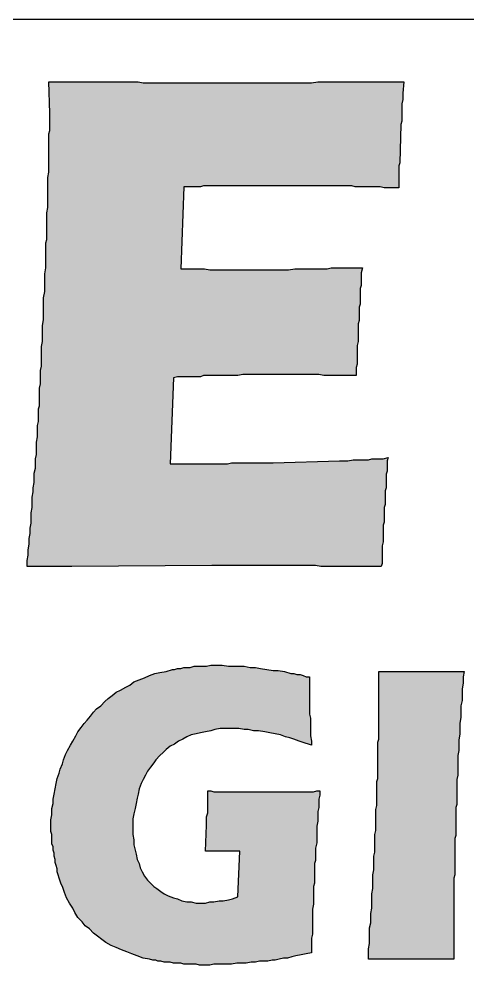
# Model space of a CAD drawing. Extents: x 0 to 1.88, y -0.88 to 0.
# Drawn here: x 0.6412 to 0.8663, y -0.4836 to 0 of the extents above; entities that cross this region are included whole.
import ezdxf

# ---------------------------------------------------------------- set-up
doc = ezdxf.new("R2010")
doc.units = 0
doc.header["$LTSCALE"] = 10
doc.header["$MEASUREMENT"] = 0
doc.layers.add('BDR-18', color=1, linetype='Continuous')

msp = doc.modelspace()

# ---------------------------------------------------------------- hatches: boundary and pattern name
at = {"layer": 'BDR-18', "linetype": 'ByBlock'}
h = msp.add_hatch(color=256, dxfattribs=at)
h.dxf.hatch_style = 1
h.paths.add_polyline_path([(0.64509, -0.27475), (0.64509, -0.27163), (0.64561, -0.26902), (0.64561, -0.26642), (0.64613, -0.26329), (0.64613, -0.26068), (0.64666, -0.25808), (0.64666, -0.25547), (0.64718, -0.25287), (0.64718, -0.25026), (0.64718, -0.24766), (0.6477, -0.24505), (0.6477, -0.24245), (0.6477, -0.23984), (0.64822, -0.23724), (0.64822, -0.23515), (0.64874, -0.23255), (0.64874, -0.22994), (0.64874, -0.22786), (0.64926, -0.22525), (0.64926, -0.22317), (0.64926, -0.22056), (0.64978, -0.21848), (0.64978, -0.2164), (0.64978, -0.21431), (0.64978, -0.21223), (0.6503, -0.20962), (0.6503, -0.20754), (0.6503, -0.20545), (0.6503, -0.20389), (0.65082, -0.20181), (0.65082, -0.19972), (0.65082, -0.19764), (0.65082, -0.19555), (0.65135, -0.19399), (0.65135, -0.19191), (0.65135, -0.18982), (0.65135, -0.18774), (0.65135, -0.18513), (0.65187, -0.18305), (0.65187, -0.18096), (0.65187, -0.17888), (0.65187, -0.17628), (0.65239, -0.17419), (0.65239, -0.17159), (0.65239, -0.16898), (0.65239, -0.1669), (0.65239, -0.16429), (0.65291, -0.16169), (0.65291, -0.15908), (0.65291, -0.15648), (0.65291, -0.15387), (0.65343, -0.15074), (0.65343, -0.14814), (0.65343, -0.14553), (0.65343, -0.14241), (0.65343, -0.1398), (0.65395, -0.13668), (0.65395, -0.13407), (0.65395, -0.13094), (0.65395, -0.12782), (0.65447, -0.12469), (0.65447, -0.12313), (0.65447, -0.12157), (0.65447, -0.12), (0.65447, -0.11844), (0.65447, -0.11688), (0.65447, -0.11531), (0.65447, -0.11375), (0.65447, -0.11219), (0.65499, -0.11062), (0.65499, -0.10906), (0.65499, -0.10593), (0.65499, -0.10281), (0.65499, -0.1002), (0.65499, -0.09708), (0.65551, -0.09447), (0.65551, -0.09187), (0.65551, -0.08926), (0.65551, -0.08666), (0.65551, -0.08405), (0.65551, -0.08145), (0.65551, -0.07936), (0.65603, -0.07676), (0.65603, -0.07467), (0.65603, -0.07259), (0.65603, -0.0705), (0.65603, -0.06842), (0.65603, -0.06634), (0.65603, -0.06477), (0.65603, -0.06269), (0.65603, -0.06112), (0.65603, -0.05904), (0.65603, -0.05748), (0.65656, -0.05591), (0.65656, -0.05435), (0.65656, -0.05175), (0.65656, -0.04914), (0.65656, -0.04706), (0.65603, -0.03143), (0.65864, -0.03143), (0.66125, -0.03143), (0.66333, -0.03143), (0.66593, -0.03143), (0.66854, -0.03143), (0.67062, -0.03143), (0.67323, -0.03143), (0.67583, -0.03143), (0.67844, -0.03143), (0.68104, -0.03143), (0.68417, -0.03143), (0.68678, -0.03143), (0.68938, -0.03143), (0.69199, -0.03143), (0.69511, -0.03143), (0.69772, -0.03143), (0.70084, -0.03143), (0.70345, -0.03195), (0.70658, -0.03195), (0.70918, -0.03195), (0.71231, -0.03195), (0.71543, -0.03195), (0.71856, -0.03195), (0.72169, -0.03195), (0.72325, -0.03195), (0.72481, -0.03195), (0.72638, -0.03195), (0.72794, -0.03195), (0.7295, -0.03195), (0.73107, -0.03195), (0.73263, -0.03195), (0.73419, -0.03195), (0.73575, -0.03195), (0.73732, -0.03195), (0.73888, -0.03195), (0.74044, -0.03195), (0.74201, -0.03195), (0.74409, -0.03195), (0.74565, -0.03195), (0.74722, -0.03195), (0.75034, -0.03195), (0.75347, -0.03195), (0.75608, -0.03195), (0.7592, -0.03195), (0.76233, -0.03195), (0.76545, -0.03195), (0.76806, -0.03195), (0.77119, -0.03195), (0.77379, -0.03195), (0.77692, -0.03195), (0.77952, -0.03195), (0.78265, -0.03195), (0.78525, -0.03195), (0.78786, -0.03195), (0.79099, -0.03143), (0.79359, -0.03143), (0.7962, -0.03143), (0.7988, -0.03143), (0.80141, -0.03143), (0.80401, -0.03143), (0.80662, -0.03143), (0.80922, -0.03143), (0.81183, -0.03143), (0.81443, -0.03143), (0.81704, -0.03143), (0.81964, -0.03143), (0.82173, -0.03143), (0.82433, -0.03143), (0.82694, -0.03143), (0.82902, -0.03143), (0.83163, -0.03143), (0.83423, -0.03143), (0.83371, -0.03716), (0.83371, -0.0382), (0.83371, -0.03924), (0.83371, -0.04028), (0.83319, -0.04237), (0.83319, -0.04445), (0.83319, -0.04654), (0.83319, -0.0481), (0.83319, -0.04966), (0.83319, -0.05122), (0.83267, -0.05279), (0.83215, -0.07207), (0.83163, -0.07363), (0.83163, -0.07519), (0.83163, -0.07676), (0.83163, -0.07832), (0.83163, -0.07988), (0.83163, -0.08145), (0.83163, -0.08301), (0.83163, -0.08457), (0.82954, -0.08457), (0.82798, -0.08457), (0.82589, -0.08457), (0.82433, -0.08457), (0.82225, -0.08405), (0.82068, -0.08405), (0.8186, -0.08405), (0.81704, -0.08405), (0.81495, -0.08405), (0.81339, -0.08405), (0.81183, -0.08405), (0.80974, -0.08405), (0.80818, -0.08353), (0.80662, -0.08353), (0.80505, -0.08353), (0.80349, -0.08353), (0.80193, -0.08353), (0.80036, -0.08353), (0.7988, -0.08353), (0.79724, -0.08353), (0.79411, -0.08353), (0.79099, -0.08353), (0.78838, -0.08353), (0.78525, -0.08353), (0.78265, -0.08353), (0.78004, -0.08353), (0.77692, -0.08353), (0.77431, -0.08353), (0.77171, -0.08353), (0.76962, -0.08353), (0.76702, -0.08353), (0.76493, -0.08353), (0.76285, -0.08353), (0.76076, -0.08353), (0.75868, -0.08353), (0.75712, -0.08353), (0.75555, -0.08353), (0.75399, -0.08353), (0.75243, -0.08353), (0.75139, -0.08353), (0.74878, -0.08353), (0.7467, -0.08353), (0.74461, -0.08353), (0.74149, -0.08353), (0.74044, -0.08353), (0.73888, -0.08353), (0.73732, -0.08353), (0.73523, -0.08353), (0.73367, -0.08353), (0.73211, -0.08405), (0.73002, -0.08405), (0.72794, -0.08405), (0.72585, -0.08405), (0.72377, -0.08405), (0.72221, -0.12521), (0.72429, -0.12521), (0.7269, -0.12521), (0.72898, -0.12521), (0.73159, -0.12521), (0.73419, -0.12521), (0.7368, -0.12573), (0.7394, -0.12573), (0.74253, -0.12573), (0.74513, -0.12573), (0.74774, -0.12573), (0.75086, -0.12573), (0.75347, -0.12573), (0.7566, -0.12573), (0.75972, -0.12573), (0.76285, -0.12573), (0.76441, -0.12573), (0.76597, -0.12573), (0.76702, -0.12573), (0.76858, -0.12573), (0.77014, -0.12573), (0.77223, -0.12573), (0.77431, -0.12573), (0.7764, -0.12573), (0.77952, -0.12521), (0.78213, -0.12521), (0.78369, -0.12521), (0.78525, -0.12521), (0.78682, -0.12521), (0.78838, -0.12521), (0.79046, -0.12521), (0.79203, -0.12521), (0.79411, -0.12521), (0.79567, -0.12521), (0.79776, -0.12469), (0.79984, -0.12469), (0.80193, -0.12469), (0.80401, -0.12469), (0.8061, -0.12469), (0.8087, -0.12469), (0.81078, -0.12469), (0.81339, -0.12469), (0.81287, -0.1273), (0.81287, -0.13042), (0.81287, -0.13355), (0.81235, -0.13511), (0.81235, -0.13615), (0.81235, -0.13824), (0.81235, -0.1398), (0.81235, -0.14137), (0.81235, -0.14293), (0.81183, -0.14449), (0.81183, -0.14605), (0.81183, -0.14762), (0.81183, -0.1497), (0.81183, -0.15127), (0.81131, -0.15283), (0.81131, -0.15439), (0.81131, -0.15648), (0.81131, -0.15804), (0.81131, -0.16012), (0.81131, -0.16169), (0.81078, -0.16377), (0.81078, -0.16533), (0.81078, -0.16742), (0.81078, -0.16898), (0.81078, -0.17106), (0.81078, -0.17315), (0.81026, -0.17471), (0.81026, -0.1768), (0.81026, -0.17888), (0.8087, -0.17888), (0.80714, -0.17888), (0.80505, -0.17888), (0.80349, -0.17888), (0.80193, -0.17888), (0.80036, -0.17888), (0.7988, -0.17888), (0.79724, -0.17888), (0.79411, -0.17888), (0.79151, -0.17836), (0.78838, -0.17836), (0.78577, -0.17836), (0.78317, -0.17836), (0.78056, -0.17836), (0.77848, -0.17836), (0.77587, -0.17836), (0.77379, -0.17836), (0.77171, -0.17836), (0.76962, -0.17836), (0.76806, -0.17836), (0.76493, -0.17836), (0.76233, -0.17836), (0.75972, -0.17836), (0.7566, -0.17836), (0.75347, -0.17836), (0.75086, -0.17888), (0.74774, -0.17888), (0.74461, -0.17888), (0.74305, -0.17888), (0.74149, -0.17888), (0.73992, -0.17888), (0.73836, -0.17888), (0.7368, -0.17888), (0.73523, -0.17888), (0.73367, -0.17888), (0.73211, -0.1794), (0.73054, -0.1794), (0.72898, -0.1794), (0.7269, -0.1794), (0.72533, -0.1794), (0.72377, -0.1794), (0.72221, -0.1794), (0.72064, -0.1794), (0.71856, -0.17992), (0.717, -0.22317), (0.73523, -0.22317), (0.73732, -0.22317), (0.73888, -0.22317), (0.74044, -0.22317), (0.74201, -0.22317), (0.74357, -0.22317), (0.74565, -0.22317), (0.74774, -0.22265), (0.74982, -0.22265), (0.75191, -0.22265), (0.75451, -0.22265), (0.75712, -0.22265), (0.75972, -0.22265), (0.76285, -0.22265), (0.76545, -0.22265), (0.76702, -0.22265), (0.76858, -0.22265), (0.80193, -0.22161), (0.80349, -0.22161), (0.8061, -0.22161), (0.8087, -0.22108), (0.80974, -0.22108), (0.81131, -0.22108), (0.81287, -0.22108), (0.81443, -0.22108), (0.81652, -0.22108), (0.81808, -0.22056), (0.82016, -0.22056), (0.82225, -0.22056), (0.82381, -0.22056), (0.82642, -0.22004), (0.82589, -0.22161), (0.82589, -0.22369), (0.82589, -0.22525), (0.82589, -0.22682), (0.82537, -0.22838), (0.82537, -0.22994), (0.82537, -0.23203), (0.82537, -0.23359), (0.82537, -0.23515), (0.82485, -0.23672), (0.82485, -0.23828), (0.82485, -0.24036), (0.82485, -0.24193), (0.82485, -0.24349), (0.82433, -0.24505), (0.82433, -0.24714), (0.82433, -0.2487), (0.82433, -0.25026), (0.82433, -0.25235), (0.82381, -0.25391), (0.82381, -0.25547), (0.82381, -0.25704), (0.82381, -0.25912), (0.82381, -0.26068), (0.82381, -0.26225), (0.82329, -0.26433), (0.82329, -0.26589), (0.82329, -0.26746), (0.82329, -0.26954), (0.82329, -0.27111), (0.82329, -0.27319), (0.82277, -0.27475), (0.82068, -0.27475), (0.81808, -0.27475), (0.81547, -0.27475), (0.81339, -0.27475), (0.81078, -0.27475), (0.80818, -0.27475), (0.80557, -0.27475), (0.80297, -0.27475), (0.80036, -0.27475), (0.79776, -0.27475), (0.79515, -0.27475), (0.79255, -0.27475), (0.78994, -0.27423), (0.78734, -0.27423), (0.78473, -0.27423), (0.78213, -0.27423), (0.77952, -0.27423), (0.77692, -0.27423), (0.77431, -0.27423), (0.77171, -0.27423), (0.76858, -0.27423), (0.76597, -0.27423), (0.76337, -0.27423), (0.76024, -0.27423), (0.75764, -0.27423), (0.75503, -0.27423), (0.75191, -0.27423), (0.7493, -0.27423), (0.74618, -0.27423), (0.74357, -0.27423), (0.74044, -0.27423), (0.73784, -0.27423), (0.6675, -0.27475)])
h = msp.add_hatch(color=256, dxfattribs=at)
h.dxf.hatch_style = 1
h.paths.add_polyline_path([(0.73575, -0.3873), (0.73732, -0.3873), (0.73888, -0.38782), (0.74044, -0.38782), (0.74201, -0.38782), (0.74357, -0.38782), (0.74513, -0.38782), (0.7467, -0.38782), (0.74826, -0.38782), (0.75139, -0.38782), (0.75451, -0.38782), (0.75764, -0.38782), (0.76024, -0.38782), (0.76285, -0.38782), (0.76545, -0.38782), (0.76754, -0.38782), (0.77014, -0.38782), (0.77223, -0.38782), (0.77431, -0.38782), (0.7764, -0.38782), (0.77848, -0.38782), (0.78056, -0.38782), (0.78213, -0.38782), (0.78421, -0.38782), (0.78577, -0.38782), (0.78734, -0.38782), (0.7889, -0.38782), (0.79046, -0.3873), (0.79203, -0.3873), (0.79203, -0.38938), (0.79151, -0.39147), (0.79151, -0.39355), (0.79151, -0.39563), (0.79099, -0.39772), (0.79099, -0.40032), (0.79099, -0.40241), (0.79046, -0.40501), (0.79046, -0.40762), (0.79046, -0.41022), (0.79046, -0.41335), (0.78994, -0.41596), (0.78994, -0.41908), (0.78994, -0.42064), (0.78994, -0.42221), (0.78942, -0.42377), (0.78942, -0.42533), (0.78942, -0.4269), (0.78942, -0.42846), (0.78942, -0.43002), (0.78942, -0.43211), (0.78942, -0.43367), (0.7889, -0.43523), (0.7889, -0.4368), (0.7889, -0.43836), (0.7889, -0.44097), (0.7889, -0.44409), (0.78838, -0.4467), (0.78838, -0.4493), (0.78838, -0.45191), (0.78838, -0.45451), (0.78838, -0.4566), (0.78838, -0.4592), (0.78786, -0.46129), (0.78786, -0.46337), (0.78786, -0.46545), (0.78786, -0.46702), (0.78786, -0.46858), (0.78525, -0.4691), (0.78265, -0.46962), (0.78004, -0.47014), (0.77796, -0.47066), (0.77587, -0.47119), (0.77379, -0.47119), (0.77171, -0.47171), (0.76962, -0.47223), (0.76806, -0.47223), (0.76597, -0.47275), (0.76389, -0.47275), (0.76181, -0.47275), (0.75972, -0.47327), (0.75764, -0.47327), (0.75503, -0.47379), (0.75243, -0.47379), (0.75034, -0.47379), (0.74774, -0.47431), (0.74565, -0.47431), (0.74305, -0.47431), (0.74096, -0.47431), (0.73888, -0.47431), (0.7368, -0.47483), (0.73471, -0.47483), (0.73315, -0.47483), (0.73159, -0.47483), (0.73002, -0.47431), (0.72846, -0.47431), (0.7269, -0.47431), (0.72533, -0.47431), (0.72377, -0.47431), (0.72221, -0.47379), (0.72064, -0.47379), (0.71856, -0.47379), (0.717, -0.47327), (0.71543, -0.47327), (0.71387, -0.47327), (0.71231, -0.47275), (0.71074, -0.47275), (0.7097, -0.47223), (0.70814, -0.47223), (0.70658, -0.47171), (0.70345, -0.47119), (0.70032, -0.47014), (0.69772, -0.4691), (0.69511, -0.46806), (0.69251, -0.46702), (0.6899, -0.46598), (0.6873, -0.46493), (0.68469, -0.46337), (0.68261, -0.46181), (0.68052, -0.46024), (0.67844, -0.45868), (0.67636, -0.4566), (0.67427, -0.45503), (0.67271, -0.45295), (0.67062, -0.45086), (0.66906, -0.44826), (0.66802, -0.44618), (0.66646, -0.44357), (0.66489, -0.44097), (0.66385, -0.43836), (0.66281, -0.43523), (0.66229, -0.43419), (0.66177, -0.43263), (0.66125, -0.43107), (0.66072, -0.4295), (0.6602, -0.42794), (0.6602, -0.42638), (0.65968, -0.42481), (0.65916, -0.42325), (0.65916, -0.42169), (0.65864, -0.42012), (0.65864, -0.41856), (0.65812, -0.417), (0.65812, -0.41543), (0.6576, -0.41387), (0.6576, -0.41231), (0.6576, -0.41074), (0.6576, -0.40918), (0.65708, -0.40762), (0.65708, -0.40606), (0.65708, -0.40449), (0.65708, -0.40189), (0.6576, -0.39928), (0.6576, -0.39616), (0.65812, -0.39355), (0.65812, -0.39147), (0.65864, -0.38886), (0.65916, -0.38626), (0.65968, -0.38365), (0.6602, -0.38105), (0.66125, -0.37844), (0.66177, -0.37636), (0.66281, -0.37375), (0.66333, -0.37167), (0.66437, -0.36906), (0.66541, -0.36698), (0.66698, -0.36437), (0.66802, -0.36229), (0.66958, -0.35968), (0.67062, -0.3576), (0.67219, -0.35551), (0.67375, -0.35343), (0.67531, -0.35187), (0.67688, -0.34978), (0.67844, -0.3477), (0.68, -0.34614), (0.68209, -0.34457), (0.68417, -0.34249), (0.68573, -0.34092), (0.68782, -0.33936), (0.6899, -0.3378), (0.69199, -0.33676), (0.69459, -0.33519), (0.69668, -0.33415), (0.69876, -0.33259), (0.70137, -0.33155), (0.70397, -0.3305), (0.70658, -0.32946), (0.70918, -0.32842), (0.71179, -0.3279), (0.71491, -0.32738), (0.71804, -0.32634), (0.71908, -0.32634), (0.72064, -0.32581), (0.72221, -0.32581), (0.72377, -0.32529), (0.72533, -0.32529), (0.7269, -0.32529), (0.72898, -0.32477), (0.73054, -0.32477), (0.73211, -0.32477), (0.73367, -0.32477), (0.73523, -0.32477), (0.73732, -0.32425), (0.73888, -0.32425), (0.74044, -0.32425), (0.74305, -0.32425), (0.74618, -0.32477), (0.74878, -0.32477), (0.75139, -0.32477), (0.75399, -0.32477), (0.75712, -0.32529), (0.75972, -0.32529), (0.76233, -0.32581), (0.76545, -0.32634), (0.76858, -0.32686), (0.77119, -0.32686), (0.77431, -0.32738), (0.77744, -0.32842), (0.779, -0.32842), (0.78056, -0.32894), (0.78213, -0.32894), (0.78369, -0.32946), (0.78525, -0.32998), (0.78682, -0.32998), (0.78682, -0.33207), (0.78682, -0.33415), (0.78682, -0.33624), (0.78682, -0.3378), (0.78682, -0.33988), (0.78682, -0.34197), (0.78682, -0.34405), (0.78682, -0.34666), (0.78682, -0.34874), (0.78734, -0.35082), (0.78734, -0.35291), (0.78734, -0.35551), (0.78734, -0.3576), (0.78734, -0.35968), (0.78786, -0.36229), (0.78786, -0.36437), (0.7863, -0.36385), (0.78473, -0.36333), (0.78317, -0.36281), (0.78161, -0.36229), (0.779, -0.36125), (0.77692, -0.36072), (0.77483, -0.3602), (0.77223, -0.35916), (0.76962, -0.35864), (0.76702, -0.35812), (0.76441, -0.3576), (0.76129, -0.35708), (0.75868, -0.35708), (0.75608, -0.35656), (0.75399, -0.35656), (0.75139, -0.35604), (0.7493, -0.35604), (0.74722, -0.35604), (0.74461, -0.35604), (0.74201, -0.35604), (0.7394, -0.35656), (0.73732, -0.35708), (0.73471, -0.3576), (0.73211, -0.35812), (0.73002, -0.35864), (0.72742, -0.35916), (0.72533, -0.3602), (0.72325, -0.36125), (0.72117, -0.36229), (0.71908, -0.36385), (0.717, -0.36489), (0.71491, -0.36646), (0.71335, -0.36802), (0.71179, -0.36958), (0.7097, -0.37167), (0.70866, -0.37323), (0.7071, -0.37531), (0.70553, -0.3774), (0.70449, -0.37948), (0.70345, -0.38157), (0.70241, -0.38365), (0.70137, -0.38626), (0.70084, -0.38886), (0.70032, -0.39094), (0.6998, -0.39355), (0.69928, -0.39616), (0.69876, -0.39876), (0.69824, -0.40137), (0.69824, -0.40397), (0.69824, -0.40658), (0.69824, -0.40918), (0.69876, -0.41179), (0.69876, -0.41439), (0.69928, -0.417), (0.6998, -0.41908), (0.70032, -0.42169), (0.70137, -0.42377), (0.70189, -0.42585), (0.70293, -0.42794), (0.70397, -0.43002), (0.70553, -0.43211), (0.7071, -0.43367), (0.70866, -0.43523), (0.71022, -0.43628), (0.71231, -0.43784), (0.71387, -0.43888), (0.71595, -0.43992), (0.71856, -0.44097), (0.72064, -0.44149), (0.72273, -0.44253), (0.72533, -0.44305), (0.72742, -0.44305), (0.73002, -0.44357), (0.73263, -0.44357), (0.73471, -0.44357), (0.7368, -0.44305), (0.73888, -0.44305), (0.74149, -0.44253), (0.74357, -0.44253), (0.74618, -0.44201), (0.74826, -0.44149), (0.75086, -0.44044), (0.75191, -0.41752), (0.75034, -0.41752), (0.7493, -0.41752), (0.74722, -0.41752), (0.74565, -0.41752), (0.74461, -0.41752), (0.73471, -0.41752), (0.73523, -0.40449), (0.73523, -0.40345), (0.73523, -0.40189), (0.73523, -0.40032), (0.73575, -0.39824), (0.73575, -0.39616), (0.73575, -0.39355), (0.73575, -0.39251), (0.73575, -0.39094), (0.73575, -0.38938)])
h = msp.add_hatch(color=256, dxfattribs=at)
h.dxf.hatch_style = 1
h.paths.add_polyline_path([(0.81652, -0.47171), (0.81652, -0.4691), (0.81652, -0.4665), (0.81704, -0.46389), (0.81704, -0.46129), (0.81704, -0.45868), (0.81704, -0.45608), (0.81756, -0.45347), (0.81756, -0.45139), (0.81756, -0.44878), (0.81808, -0.44618), (0.81808, -0.44357), (0.81808, -0.44149), (0.81808, -0.43888), (0.8186, -0.43628), (0.8186, -0.43419), (0.8186, -0.43159), (0.8186, -0.4295), (0.81912, -0.4269), (0.81912, -0.42481), (0.81912, -0.42273), (0.81912, -0.42012), (0.81964, -0.41804), (0.81964, -0.41596), (0.81964, -0.41335), (0.81964, -0.41127), (0.81964, -0.40918), (0.82016, -0.4071), (0.82016, -0.40501), (0.82016, -0.40293), (0.82016, -0.40084), (0.82016, -0.39876), (0.82016, -0.39668), (0.82068, -0.39459), (0.82068, -0.39251), (0.82068, -0.39042), (0.82068, -0.38834), (0.82068, -0.38678), (0.82068, -0.38469), (0.82068, -0.38261), (0.82121, -0.38105), (0.82121, -0.37896), (0.82121, -0.37688), (0.82121, -0.37531), (0.82121, -0.37323), (0.82121, -0.37167), (0.82121, -0.36958), (0.82121, -0.36802), (0.82121, -0.36646), (0.82121, -0.36437), (0.82121, -0.36281), (0.82173, -0.36125), (0.82173, -0.35968), (0.82173, -0.3576), (0.82173, -0.35604), (0.82173, -0.35447), (0.82173, -0.35291), (0.82173, -0.35135), (0.82173, -0.34978), (0.82173, -0.34822), (0.82173, -0.34666), (0.82173, -0.34405), (0.82173, -0.34092), (0.82173, -0.32738), (0.82381, -0.32738), (0.82537, -0.32738), (0.82746, -0.32738), (0.82902, -0.32738), (0.83111, -0.32738), (0.83267, -0.32738), (0.83423, -0.32738), (0.83527, -0.32738), (0.83788, -0.32738), (0.84048, -0.32738), (0.84205, -0.32738), (0.84361, -0.32738), (0.84465, -0.32738), (0.84622, -0.32738), (0.84778, -0.32738), (0.85038, -0.32738), (0.85143, -0.32738), (0.85299, -0.32738), (0.85455, -0.32738), (0.85612, -0.32738), (0.8582, -0.32738), (0.85976, -0.32738), (0.86185, -0.32738), (0.86445, -0.32738), (0.86393, -0.32998), (0.86393, -0.33311), (0.86341, -0.33624), (0.86341, -0.33884), (0.86341, -0.34197), (0.86289, -0.34457), (0.86289, -0.3477), (0.86289, -0.3503), (0.86237, -0.35343), (0.86237, -0.35604), (0.86237, -0.35864), (0.86185, -0.36177), (0.86185, -0.36437), (0.86185, -0.36698), (0.86133, -0.36958), (0.86133, -0.37219), (0.86133, -0.37427), (0.86133, -0.37583), (0.86133, -0.37792), (0.86133, -0.37948), (0.8608, -0.38157), (0.8608, -0.38313), (0.8608, -0.38521), (0.8608, -0.38678), (0.8608, -0.38886), (0.8608, -0.39042), (0.8608, -0.39251), (0.8608, -0.39407), (0.86028, -0.39563), (0.86028, -0.39772), (0.86028, -0.39928), (0.86028, -0.40084), (0.86028, -0.40293), (0.86028, -0.40449), (0.86028, -0.40606), (0.86028, -0.40814), (0.86028, -0.4097), (0.85976, -0.41127), (0.85976, -0.41283), (0.85976, -0.41491), (0.85976, -0.41648), (0.85976, -0.41804), (0.85976, -0.4196), (0.85976, -0.42117), (0.85976, -0.42273), (0.85976, -0.42481), (0.85976, -0.42638), (0.85976, -0.42794), (0.85976, -0.4295), (0.85924, -0.43107), (0.85924, -0.43263), (0.85924, -0.43419), (0.85924, -0.43575), (0.85924, -0.43732), (0.85924, -0.44044), (0.85924, -0.44305), (0.85924, -0.44618), (0.85924, -0.44878), (0.85924, -0.45191), (0.85924, -0.45451), (0.85924, -0.45712), (0.85924, -0.45972), (0.85924, -0.46233), (0.85924, -0.46493), (0.85924, -0.46702), (0.85924, -0.46962), (0.85924, -0.47171), (0.83944, -0.47171), (0.83788, -0.47171), (0.83579, -0.47171), (0.83371, -0.47171), (0.83111, -0.47171), (0.82954, -0.47171), (0.82798, -0.47171), (0.82589, -0.47171), (0.82433, -0.47171), (0.82225, -0.47171), (0.82068, -0.47171), (0.8186, -0.47171)])

# ---------------------------------------------------------------- linework, layer by layer
for points in [[(0.64509, -0.27475), (0.64509, -0.27163), (0.64561, -0.26902), (0.64561, -0.26642), (0.64613, -0.26329), (0.64613, -0.26068), (0.64666, -0.25808), (0.64666, -0.25547), (0.64718, -0.25287), (0.64718, -0.25026), (0.64718, -0.24766), (0.6477, -0.24505), (0.6477, -0.24245), (0.6477, -0.23984), (0.64822, -0.23724), (0.64822, -0.23515), (0.64874, -0.23255), (0.64874, -0.22994), (0.64874, -0.22786), (0.64926, -0.22525), (0.64926, -0.22317), (0.64926, -0.22056), (0.64978, -0.21848), (0.64978, -0.2164), (0.64978, -0.21431), (0.64978, -0.21223), (0.6503, -0.20962), (0.6503, -0.20754), (0.6503, -0.20545), (0.6503, -0.20389), (0.65082, -0.20181), (0.65082, -0.19972), (0.65082, -0.19764), (0.65082, -0.19555), (0.65135, -0.19399), (0.65135, -0.19191), (0.65135, -0.18982), (0.65135, -0.18774), (0.65135, -0.18513), (0.65187, -0.18305), (0.65187, -0.18096), (0.65187, -0.17888), (0.65187, -0.17628), (0.65239, -0.17419), (0.65239, -0.17159), (0.65239, -0.16898), (0.65239, -0.1669), (0.65239, -0.16429), (0.65291, -0.16169), (0.65291, -0.15908), (0.65291, -0.15648), (0.65291, -0.15387), (0.65343, -0.15074), (0.65343, -0.14814), (0.65343, -0.14553), (0.65343, -0.14241), (0.65343, -0.1398), (0.65395, -0.13668), (0.65395, -0.13407), (0.65395, -0.13094), (0.65395, -0.12782), (0.65447, -0.12469), (0.65447, -0.12313), (0.65447, -0.12157), (0.65447, -0.12), (0.65447, -0.11844), (0.65447, -0.11688), (0.65447, -0.11531), (0.65447, -0.11375), (0.65447, -0.11219), (0.65499, -0.11062), (0.65499, -0.10906), (0.65499, -0.10593), (0.65499, -0.10281), (0.65499, -0.1002), (0.65499, -0.09708), (0.65551, -0.09447), (0.65551, -0.09187), (0.65551, -0.08926), (0.65551, -0.08666), (0.65551, -0.08405), (0.65551, -0.08145), (0.65551, -0.07936), (0.65603, -0.07676), (0.65603, -0.07467), (0.65603, -0.07259), (0.65603, -0.0705), (0.65603, -0.06842), (0.65603, -0.06634), (0.65603, -0.06477), (0.65603, -0.06269), (0.65603, -0.06112), (0.65603, -0.05904), (0.65603, -0.05748), (0.65656, -0.05591), (0.65656, -0.05435), (0.65656, -0.05175), (0.65656, -0.04914), (0.65656, -0.04706), (0.65603, -0.03143), (0.65864, -0.03143), (0.66125, -0.03143), (0.66333, -0.03143), (0.66593, -0.03143), (0.66854, -0.03143), (0.67062, -0.03143), (0.67323, -0.03143), (0.67583, -0.03143), (0.67844, -0.03143), (0.68104, -0.03143), (0.68417, -0.03143), (0.68678, -0.03143), (0.68938, -0.03143), (0.69199, -0.03143), (0.69511, -0.03143), (0.69772, -0.03143), (0.70084, -0.03143), (0.70345, -0.03195), (0.70658, -0.03195), (0.70918, -0.03195), (0.71231, -0.03195), (0.71543, -0.03195), (0.71856, -0.03195), (0.72169, -0.03195), (0.72325, -0.03195), (0.72481, -0.03195), (0.72638, -0.03195), (0.72794, -0.03195), (0.7295, -0.03195), (0.73107, -0.03195), (0.73263, -0.03195), (0.73419, -0.03195), (0.73575, -0.03195), (0.73732, -0.03195), (0.73888, -0.03195), (0.74044, -0.03195), (0.74201, -0.03195), (0.74409, -0.03195), (0.74565, -0.03195), (0.74722, -0.03195), (0.75034, -0.03195), (0.75347, -0.03195), (0.75608, -0.03195), (0.7592, -0.03195), (0.76233, -0.03195), (0.76545, -0.03195), (0.76806, -0.03195), (0.77119, -0.03195), (0.77379, -0.03195), (0.77692, -0.03195), (0.77952, -0.03195), (0.78265, -0.03195), (0.78525, -0.03195), (0.78786, -0.03195), (0.79099, -0.03143), (0.79359, -0.03143), (0.7962, -0.03143), (0.7988, -0.03143), (0.80141, -0.03143), (0.80401, -0.03143), (0.80662, -0.03143), (0.80922, -0.03143), (0.81183, -0.03143), (0.81443, -0.03143), (0.81704, -0.03143), (0.81964, -0.03143), (0.82173, -0.03143), (0.82433, -0.03143), (0.82694, -0.03143), (0.82902, -0.03143), (0.83163, -0.03143), (0.83423, -0.03143), (0.83371, -0.03716), (0.83371, -0.0382), (0.83371, -0.03924), (0.83371, -0.04028), (0.83319, -0.04237), (0.83319, -0.04445), (0.83319, -0.04654), (0.83319, -0.0481), (0.83319, -0.04966), (0.83319, -0.05122), (0.83267, -0.05279), (0.83215, -0.07207), (0.83163, -0.07363), (0.83163, -0.07519), (0.83163, -0.07676), (0.83163, -0.07832), (0.83163, -0.07988), (0.83163, -0.08145), (0.83163, -0.08301), (0.83163, -0.08457), (0.82954, -0.08457), (0.82798, -0.08457), (0.82589, -0.08457), (0.82433, -0.08457), (0.82225, -0.08405), (0.82068, -0.08405), (0.8186, -0.08405), (0.81704, -0.08405), (0.81495, -0.08405), (0.81339, -0.08405), (0.81183, -0.08405), (0.80974, -0.08405), (0.80818, -0.08353), (0.80662, -0.08353), (0.80505, -0.08353), (0.80349, -0.08353), (0.80193, -0.08353), (0.80036, -0.08353), (0.7988, -0.08353), (0.79724, -0.08353), (0.79411, -0.08353), (0.79099, -0.08353), (0.78838, -0.08353), (0.78525, -0.08353), (0.78265, -0.08353), (0.78004, -0.08353), (0.77692, -0.08353), (0.77431, -0.08353), (0.77171, -0.08353), (0.76962, -0.08353), (0.76702, -0.08353), (0.76493, -0.08353), (0.76285, -0.08353), (0.76076, -0.08353), (0.75868, -0.08353), (0.75712, -0.08353), (0.75555, -0.08353), (0.75399, -0.08353), (0.75243, -0.08353), (0.75139, -0.08353), (0.74878, -0.08353), (0.7467, -0.08353), (0.74461, -0.08353), (0.74149, -0.08353), (0.74044, -0.08353), (0.73888, -0.08353), (0.73732, -0.08353), (0.73523, -0.08353), (0.73367, -0.08353), (0.73211, -0.08405), (0.73002, -0.08405), (0.72794, -0.08405), (0.72585, -0.08405), (0.72377, -0.08405), (0.72221, -0.12521), (0.72429, -0.12521), (0.7269, -0.12521), (0.72898, -0.12521), (0.73159, -0.12521), (0.73419, -0.12521), (0.7368, -0.12573), (0.7394, -0.12573), (0.74253, -0.12573), (0.74513, -0.12573), (0.74774, -0.12573), (0.75086, -0.12573), (0.75347, -0.12573), (0.7566, -0.12573), (0.75972, -0.12573), (0.76285, -0.12573), (0.76441, -0.12573), (0.76597, -0.12573), (0.76702, -0.12573), (0.76858, -0.12573), (0.77014, -0.12573), (0.77223, -0.12573), (0.77431, -0.12573), (0.7764, -0.12573), (0.77952, -0.12521), (0.78213, -0.12521), (0.78369, -0.12521), (0.78525, -0.12521), (0.78682, -0.12521), (0.78838, -0.12521), (0.79046, -0.12521), (0.79203, -0.12521), (0.79411, -0.12521), (0.79567, -0.12521), (0.79776, -0.12469), (0.79984, -0.12469), (0.80193, -0.12469), (0.80401, -0.12469), (0.8061, -0.12469), (0.8087, -0.12469), (0.81078, -0.12469), (0.81339, -0.12469), (0.81287, -0.1273), (0.81287, -0.13042), (0.81287, -0.13355), (0.81235, -0.13511), (0.81235, -0.13615), (0.81235, -0.13824), (0.81235, -0.1398), (0.81235, -0.14137), (0.81235, -0.14293), (0.81183, -0.14449), (0.81183, -0.14605), (0.81183, -0.14762), (0.81183, -0.1497), (0.81183, -0.15127), (0.81131, -0.15283), (0.81131, -0.15439), (0.81131, -0.15648), (0.81131, -0.15804), (0.81131, -0.16012), (0.81131, -0.16169), (0.81078, -0.16377), (0.81078, -0.16533), (0.81078, -0.16742), (0.81078, -0.16898), (0.81078, -0.17106), (0.81078, -0.17315), (0.81026, -0.17471), (0.81026, -0.1768), (0.81026, -0.17888), (0.8087, -0.17888), (0.80714, -0.17888), (0.80505, -0.17888), (0.80349, -0.17888), (0.80193, -0.17888), (0.80036, -0.17888), (0.7988, -0.17888), (0.79724, -0.17888), (0.79411, -0.17888), (0.79151, -0.17836), (0.78838, -0.17836), (0.78577, -0.17836), (0.78317, -0.17836), (0.78056, -0.17836), (0.77848, -0.17836), (0.77587, -0.17836), (0.77379, -0.17836), (0.77171, -0.17836), (0.76962, -0.17836), (0.76806, -0.17836), (0.76493, -0.17836), (0.76233, -0.17836), (0.75972, -0.17836), (0.7566, -0.17836), (0.75347, -0.17836), (0.75086, -0.17888), (0.74774, -0.17888), (0.74461, -0.17888), (0.74305, -0.17888), (0.74149, -0.17888), (0.73992, -0.17888), (0.73836, -0.17888), (0.7368, -0.17888), (0.73523, -0.17888), (0.73367, -0.17888), (0.73211, -0.1794), (0.73054, -0.1794), (0.72898, -0.1794), (0.7269, -0.1794), (0.72533, -0.1794), (0.72377, -0.1794), (0.72221, -0.1794), (0.72064, -0.1794), (0.71856, -0.17992), (0.717, -0.22317), (0.73523, -0.22317), (0.73732, -0.22317), (0.73888, -0.22317), (0.74044, -0.22317), (0.74201, -0.22317), (0.74357, -0.22317), (0.74565, -0.22317), (0.74774, -0.22265), (0.74982, -0.22265), (0.75191, -0.22265), (0.75451, -0.22265), (0.75712, -0.22265), (0.75972, -0.22265), (0.76285, -0.22265), (0.76545, -0.22265), (0.76702, -0.22265), (0.76858, -0.22265), (0.80193, -0.22161), (0.80349, -0.22161), (0.8061, -0.22161), (0.8087, -0.22108), (0.80974, -0.22108), (0.81131, -0.22108), (0.81287, -0.22108), (0.81443, -0.22108), (0.81652, -0.22108), (0.81808, -0.22056), (0.82016, -0.22056), (0.82225, -0.22056), (0.82381, -0.22056), (0.82642, -0.22004), (0.82589, -0.22161), (0.82589, -0.22369), (0.82589, -0.22525), (0.82589, -0.22682), (0.82537, -0.22838), (0.82537, -0.22994), (0.82537, -0.23203), (0.82537, -0.23359), (0.82537, -0.23515), (0.82485, -0.23672), (0.82485, -0.23828), (0.82485, -0.24036), (0.82485, -0.24193), (0.82485, -0.24349), (0.82433, -0.24505), (0.82433, -0.24714), (0.82433, -0.2487), (0.82433, -0.25026), (0.82433, -0.25235), (0.82381, -0.25391), (0.82381, -0.25547), (0.82381, -0.25704), (0.82381, -0.25912), (0.82381, -0.26068), (0.82381, -0.26225), (0.82329, -0.26433), (0.82329, -0.26589), (0.82329, -0.26746), (0.82329, -0.26954), (0.82329, -0.27111), (0.82329, -0.27319), (0.82277, -0.27475), (0.82068, -0.27475), (0.81808, -0.27475), (0.81547, -0.27475), (0.81339, -0.27475), (0.81078, -0.27475), (0.80818, -0.27475), (0.80557, -0.27475), (0.80297, -0.27475), (0.80036, -0.27475), (0.79776, -0.27475), (0.79515, -0.27475), (0.79255, -0.27475), (0.78994, -0.27423), (0.78734, -0.27423), (0.78473, -0.27423), (0.78213, -0.27423), (0.77952, -0.27423), (0.77692, -0.27423), (0.77431, -0.27423), (0.77171, -0.27423), (0.76858, -0.27423), (0.76597, -0.27423), (0.76337, -0.27423), (0.76024, -0.27423), (0.75764, -0.27423), (0.75503, -0.27423), (0.75191, -0.27423), (0.7493, -0.27423), (0.74618, -0.27423), (0.74357, -0.27423), (0.74044, -0.27423), (0.73784, -0.27423), (0.6675, -0.27475)], [(0.73575, -0.3873), (0.73732, -0.3873), (0.73888, -0.38782), (0.74044, -0.38782), (0.74201, -0.38782), (0.74357, -0.38782), (0.74513, -0.38782), (0.7467, -0.38782), (0.74826, -0.38782), (0.75139, -0.38782), (0.75451, -0.38782), (0.75764, -0.38782), (0.76024, -0.38782), (0.76285, -0.38782), (0.76545, -0.38782), (0.76754, -0.38782), (0.77014, -0.38782), (0.77223, -0.38782), (0.77431, -0.38782), (0.7764, -0.38782), (0.77848, -0.38782), (0.78056, -0.38782), (0.78213, -0.38782), (0.78421, -0.38782), (0.78577, -0.38782), (0.78734, -0.38782), (0.7889, -0.38782), (0.79046, -0.3873), (0.79203, -0.3873), (0.79203, -0.38938), (0.79151, -0.39147), (0.79151, -0.39355), (0.79151, -0.39563), (0.79099, -0.39772), (0.79099, -0.40032), (0.79099, -0.40241), (0.79046, -0.40501), (0.79046, -0.40762), (0.79046, -0.41022), (0.79046, -0.41335), (0.78994, -0.41596), (0.78994, -0.41908), (0.78994, -0.42064), (0.78994, -0.42221), (0.78942, -0.42377), (0.78942, -0.42533), (0.78942, -0.4269), (0.78942, -0.42846), (0.78942, -0.43002), (0.78942, -0.43211), (0.78942, -0.43367), (0.7889, -0.43523), (0.7889, -0.4368), (0.7889, -0.43836), (0.7889, -0.44097), (0.7889, -0.44409), (0.78838, -0.4467), (0.78838, -0.4493), (0.78838, -0.45191), (0.78838, -0.45451), (0.78838, -0.4566), (0.78838, -0.4592), (0.78786, -0.46129), (0.78786, -0.46337), (0.78786, -0.46545), (0.78786, -0.46702), (0.78786, -0.46858), (0.78525, -0.4691), (0.78265, -0.46962), (0.78004, -0.47014), (0.77796, -0.47066), (0.77587, -0.47119), (0.77379, -0.47119), (0.77171, -0.47171), (0.76962, -0.47223), (0.76806, -0.47223), (0.76597, -0.47275), (0.76389, -0.47275), (0.76181, -0.47275), (0.75972, -0.47327), (0.75764, -0.47327), (0.75503, -0.47379), (0.75243, -0.47379), (0.75034, -0.47379), (0.74774, -0.47431), (0.74565, -0.47431), (0.74305, -0.47431), (0.74096, -0.47431), (0.73888, -0.47431), (0.7368, -0.47483), (0.73471, -0.47483), (0.73315, -0.47483), (0.73159, -0.47483), (0.73002, -0.47431), (0.72846, -0.47431), (0.7269, -0.47431), (0.72533, -0.47431), (0.72377, -0.47431), (0.72221, -0.47379), (0.72064, -0.47379), (0.71856, -0.47379), (0.717, -0.47327), (0.71543, -0.47327), (0.71387, -0.47327), (0.71231, -0.47275), (0.71074, -0.47275), (0.7097, -0.47223), (0.70814, -0.47223), (0.70658, -0.47171), (0.70345, -0.47119), (0.70032, -0.47014), (0.69772, -0.4691), (0.69511, -0.46806), (0.69251, -0.46702), (0.6899, -0.46598), (0.6873, -0.46493), (0.68469, -0.46337), (0.68261, -0.46181), (0.68052, -0.46024), (0.67844, -0.45868), (0.67636, -0.4566), (0.67427, -0.45503), (0.67271, -0.45295), (0.67062, -0.45086), (0.66906, -0.44826), (0.66802, -0.44618), (0.66646, -0.44357), (0.66489, -0.44097), (0.66385, -0.43836), (0.66281, -0.43523), (0.66229, -0.43419), (0.66177, -0.43263), (0.66125, -0.43107), (0.66072, -0.4295), (0.6602, -0.42794), (0.6602, -0.42638), (0.65968, -0.42481), (0.65916, -0.42325), (0.65916, -0.42169), (0.65864, -0.42012), (0.65864, -0.41856), (0.65812, -0.417), (0.65812, -0.41543), (0.6576, -0.41387), (0.6576, -0.41231), (0.6576, -0.41074), (0.6576, -0.40918), (0.65708, -0.40762), (0.65708, -0.40606), (0.65708, -0.40449), (0.65708, -0.40189), (0.6576, -0.39928), (0.6576, -0.39616), (0.65812, -0.39355), (0.65812, -0.39147), (0.65864, -0.38886), (0.65916, -0.38626), (0.65968, -0.38365), (0.6602, -0.38105), (0.66125, -0.37844), (0.66177, -0.37636), (0.66281, -0.37375), (0.66333, -0.37167), (0.66437, -0.36906), (0.66541, -0.36698), (0.66698, -0.36437), (0.66802, -0.36229), (0.66958, -0.35968), (0.67062, -0.3576), (0.67219, -0.35551), (0.67375, -0.35343), (0.67531, -0.35187), (0.67688, -0.34978), (0.67844, -0.3477), (0.68, -0.34614), (0.68209, -0.34457), (0.68417, -0.34249), (0.68573, -0.34092), (0.68782, -0.33936), (0.6899, -0.3378), (0.69199, -0.33676), (0.69459, -0.33519), (0.69668, -0.33415), (0.69876, -0.33259), (0.70137, -0.33155), (0.70397, -0.3305), (0.70658, -0.32946), (0.70918, -0.32842), (0.71179, -0.3279), (0.71491, -0.32738), (0.71804, -0.32634), (0.71908, -0.32634), (0.72064, -0.32581), (0.72221, -0.32581), (0.72377, -0.32529), (0.72533, -0.32529), (0.7269, -0.32529), (0.72898, -0.32477), (0.73054, -0.32477), (0.73211, -0.32477), (0.73367, -0.32477), (0.73523, -0.32477), (0.73732, -0.32425), (0.73888, -0.32425), (0.74044, -0.32425), (0.74305, -0.32425), (0.74618, -0.32477), (0.74878, -0.32477), (0.75139, -0.32477), (0.75399, -0.32477), (0.75712, -0.32529), (0.75972, -0.32529), (0.76233, -0.32581), (0.76545, -0.32634), (0.76858, -0.32686), (0.77119, -0.32686), (0.77431, -0.32738), (0.77744, -0.32842), (0.779, -0.32842), (0.78056, -0.32894), (0.78213, -0.32894), (0.78369, -0.32946), (0.78525, -0.32998), (0.78682, -0.32998), (0.78682, -0.33207), (0.78682, -0.33415), (0.78682, -0.33624), (0.78682, -0.3378), (0.78682, -0.33988), (0.78682, -0.34197), (0.78682, -0.34405), (0.78682, -0.34666), (0.78682, -0.34874), (0.78734, -0.35082), (0.78734, -0.35291), (0.78734, -0.35551), (0.78734, -0.3576), (0.78734, -0.35968), (0.78786, -0.36229), (0.78786, -0.36437), (0.7863, -0.36385), (0.78473, -0.36333), (0.78317, -0.36281), (0.78161, -0.36229), (0.779, -0.36125), (0.77692, -0.36072), (0.77483, -0.3602), (0.77223, -0.35916), (0.76962, -0.35864), (0.76702, -0.35812), (0.76441, -0.3576), (0.76129, -0.35708), (0.75868, -0.35708), (0.75608, -0.35656), (0.75399, -0.35656), (0.75139, -0.35604), (0.7493, -0.35604), (0.74722, -0.35604), (0.74461, -0.35604), (0.74201, -0.35604), (0.7394, -0.35656), (0.73732, -0.35708), (0.73471, -0.3576), (0.73211, -0.35812), (0.73002, -0.35864), (0.72742, -0.35916), (0.72533, -0.3602), (0.72325, -0.36125), (0.72117, -0.36229), (0.71908, -0.36385), (0.717, -0.36489), (0.71491, -0.36646), (0.71335, -0.36802), (0.71179, -0.36958), (0.7097, -0.37167), (0.70866, -0.37323), (0.7071, -0.37531), (0.70553, -0.3774), (0.70449, -0.37948), (0.70345, -0.38157), (0.70241, -0.38365), (0.70137, -0.38626), (0.70084, -0.38886), (0.70032, -0.39094), (0.6998, -0.39355), (0.69928, -0.39616), (0.69876, -0.39876), (0.69824, -0.40137), (0.69824, -0.40397), (0.69824, -0.40658), (0.69824, -0.40918), (0.69876, -0.41179), (0.69876, -0.41439), (0.69928, -0.417), (0.6998, -0.41908), (0.70032, -0.42169), (0.70137, -0.42377), (0.70189, -0.42585), (0.70293, -0.42794), (0.70397, -0.43002), (0.70553, -0.43211), (0.7071, -0.43367), (0.70866, -0.43523), (0.71022, -0.43628), (0.71231, -0.43784), (0.71387, -0.43888), (0.71595, -0.43992), (0.71856, -0.44097), (0.72064, -0.44149), (0.72273, -0.44253), (0.72533, -0.44305), (0.72742, -0.44305), (0.73002, -0.44357), (0.73263, -0.44357), (0.73471, -0.44357), (0.7368, -0.44305), (0.73888, -0.44305), (0.74149, -0.44253), (0.74357, -0.44253), (0.74618, -0.44201), (0.74826, -0.44149), (0.75086, -0.44044), (0.75191, -0.41752), (0.75034, -0.41752), (0.7493, -0.41752), (0.74722, -0.41752), (0.74565, -0.41752), (0.74461, -0.41752), (0.73471, -0.41752), (0.73523, -0.40449), (0.73523, -0.40345), (0.73523, -0.40189), (0.73523, -0.40032), (0.73575, -0.39824), (0.73575, -0.39616), (0.73575, -0.39355), (0.73575, -0.39251), (0.73575, -0.39094), (0.73575, -0.38938)], [(0.81652, -0.47171), (0.81652, -0.4691), (0.81652, -0.4665), (0.81704, -0.46389), (0.81704, -0.46129), (0.81704, -0.45868), (0.81704, -0.45608), (0.81756, -0.45347), (0.81756, -0.45139), (0.81756, -0.44878), (0.81808, -0.44618), (0.81808, -0.44357), (0.81808, -0.44149), (0.81808, -0.43888), (0.8186, -0.43628), (0.8186, -0.43419), (0.8186, -0.43159), (0.8186, -0.4295), (0.81912, -0.4269), (0.81912, -0.42481), (0.81912, -0.42273), (0.81912, -0.42012), (0.81964, -0.41804), (0.81964, -0.41596), (0.81964, -0.41335), (0.81964, -0.41127), (0.81964, -0.40918), (0.82016, -0.4071), (0.82016, -0.40501), (0.82016, -0.40293), (0.82016, -0.40084), (0.82016, -0.39876), (0.82016, -0.39668), (0.82068, -0.39459), (0.82068, -0.39251), (0.82068, -0.39042), (0.82068, -0.38834), (0.82068, -0.38678), (0.82068, -0.38469), (0.82068, -0.38261), (0.82121, -0.38105), (0.82121, -0.37896), (0.82121, -0.37688), (0.82121, -0.37531), (0.82121, -0.37323), (0.82121, -0.37167), (0.82121, -0.36958), (0.82121, -0.36802), (0.82121, -0.36646), (0.82121, -0.36437), (0.82121, -0.36281), (0.82173, -0.36125), (0.82173, -0.35968), (0.82173, -0.3576), (0.82173, -0.35604), (0.82173, -0.35447), (0.82173, -0.35291), (0.82173, -0.35135), (0.82173, -0.34978), (0.82173, -0.34822), (0.82173, -0.34666), (0.82173, -0.34405), (0.82173, -0.34092), (0.82173, -0.32738), (0.82381, -0.32738), (0.82537, -0.32738), (0.82746, -0.32738), (0.82902, -0.32738), (0.83111, -0.32738), (0.83267, -0.32738), (0.83423, -0.32738), (0.83527, -0.32738), (0.83788, -0.32738), (0.84048, -0.32738), (0.84205, -0.32738), (0.84361, -0.32738), (0.84465, -0.32738), (0.84622, -0.32738), (0.84778, -0.32738), (0.85038, -0.32738), (0.85143, -0.32738), (0.85299, -0.32738), (0.85455, -0.32738), (0.85612, -0.32738), (0.8582, -0.32738), (0.85976, -0.32738), (0.86185, -0.32738), (0.86445, -0.32738), (0.86393, -0.32998), (0.86393, -0.33311), (0.86341, -0.33624), (0.86341, -0.33884), (0.86341, -0.34197), (0.86289, -0.34457), (0.86289, -0.3477), (0.86289, -0.3503), (0.86237, -0.35343), (0.86237, -0.35604), (0.86237, -0.35864), (0.86185, -0.36177), (0.86185, -0.36437), (0.86185, -0.36698), (0.86133, -0.36958), (0.86133, -0.37219), (0.86133, -0.37427), (0.86133, -0.37583), (0.86133, -0.37792), (0.86133, -0.37948), (0.8608, -0.38157), (0.8608, -0.38313), (0.8608, -0.38521), (0.8608, -0.38678), (0.8608, -0.38886), (0.8608, -0.39042), (0.8608, -0.39251), (0.8608, -0.39407), (0.86028, -0.39563), (0.86028, -0.39772), (0.86028, -0.39928), (0.86028, -0.40084), (0.86028, -0.40293), (0.86028, -0.40449), (0.86028, -0.40606), (0.86028, -0.40814), (0.86028, -0.4097), (0.85976, -0.41127), (0.85976, -0.41283), (0.85976, -0.41491), (0.85976, -0.41648), (0.85976, -0.41804), (0.85976, -0.4196), (0.85976, -0.42117), (0.85976, -0.42273), (0.85976, -0.42481), (0.85976, -0.42638), (0.85976, -0.42794), (0.85976, -0.4295), (0.85924, -0.43107), (0.85924, -0.43263), (0.85924, -0.43419), (0.85924, -0.43575), (0.85924, -0.43732), (0.85924, -0.44044), (0.85924, -0.44305), (0.85924, -0.44618), (0.85924, -0.44878), (0.85924, -0.45191), (0.85924, -0.45451), (0.85924, -0.45712), (0.85924, -0.45972), (0.85924, -0.46233), (0.85924, -0.46493), (0.85924, -0.46702), (0.85924, -0.46962), (0.85924, -0.47171), (0.83944, -0.47171), (0.83788, -0.47171), (0.83579, -0.47171), (0.83371, -0.47171), (0.83111, -0.47171), (0.82954, -0.47171), (0.82798, -0.47171), (0.82589, -0.47171), (0.82433, -0.47171), (0.82225, -0.47171), (0.82068, -0.47171), (0.8186, -0.47171)]]:
    msp.add_lwpolyline(points, close=True, dxfattribs=at)
at = {"layer": 'Defpoints'}
msp.add_lwpolyline([(0, -0.875), (0, 0), (1.875, 0), (1.875, -0.875)], close=True, dxfattribs=at)

doc.saveas('drawing.dxf')
